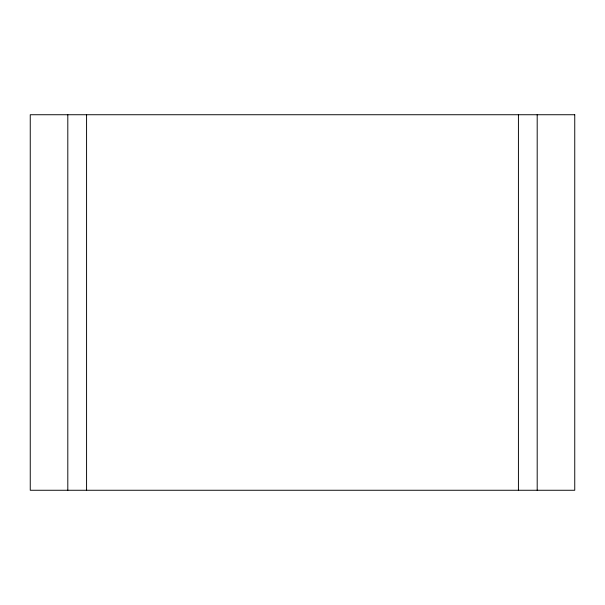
<?xml version="1.0" encoding="UTF-8"?>
<svg xmlns="http://www.w3.org/2000/svg" width="605" height="605" viewBox="0 0 605 605"><rect width="100%" height="100%" fill="white"/><g stroke="black" fill="none" stroke-linecap="round" stroke-linejoin="round"><path stroke-width="0.91" d="M537.195 114.738L537.195 490.262M518.424 114.738L518.424 490.262M86.576 114.738L86.576 490.262M67.805 114.738L67.805 490.262M574.75 114.738L30.25 114.738L30.25 490.262L574.75 490.262L574.75 114.738"/></g></svg>
